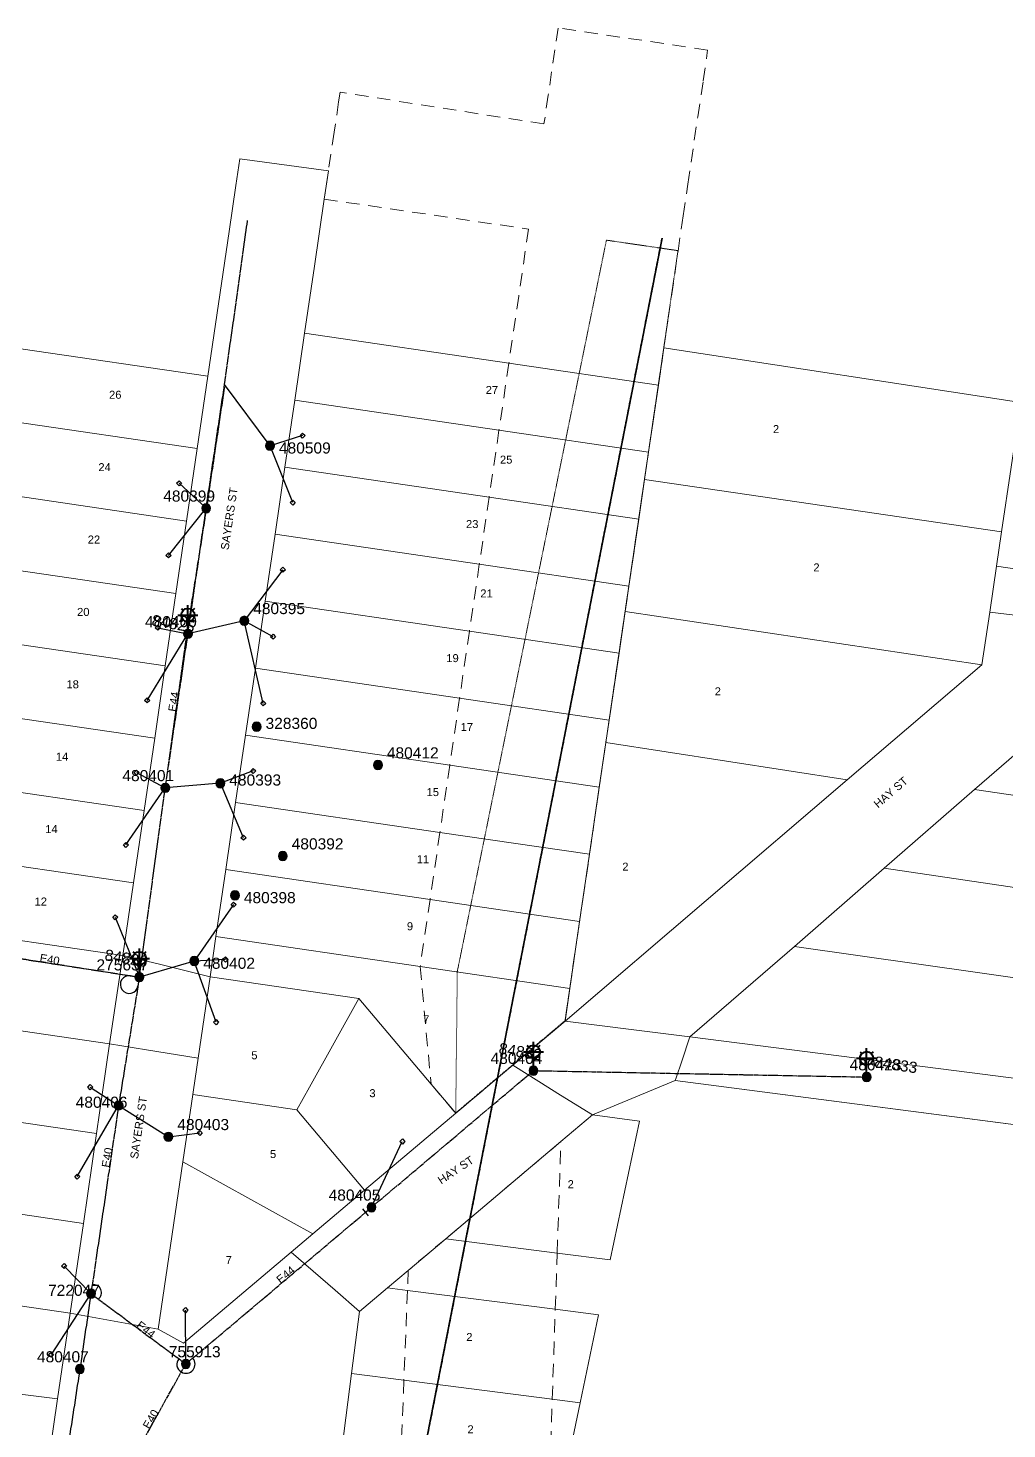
# Model space of a CAD drawing. Header units: metres. Extents: x 259983 to 262112, y 6265371 to 6267114.
# Drawn here: x 261285.3 to 261505.5, y 6266146.2 to 6266461.3 of the extents above; entities that cross this region are included whole.
import ezdxf
from ezdxf.enums import TextEntityAlignment as Align

# ---------------------------------------------------------------- set-up
doc = ezdxf.new("R2010")
doc.units = ezdxf.units.M
for name, pattern in [('Cable Exist OH', [1, 1, 0]), ('Dash', [5, 3, -2]), ('HIDDEN', [0.375, 0.25, -0.125]), ('HIDDEN2', [0.1875, 0.125, -0.0625])]:
    doc.linetypes.add(name, pattern=pattern)
doc.layers.get('0').update_dxf_attribs({"color": 6})
for name, color, linetype, lineweight in [('Cadastre Easements_SP_EXT', 9, 'Continuous', 5), ('Cadastre Land Parcels_SP_EXT', 9, 'Continuous', 5), ('Cadastre Other Property_SP_EXT', 9, 'HIDDEN', 5), ('Cadastre Roads_SP_EXT', 9, 'Continuous', 5)]:
    doc.layers.add(name, color=color, linetype=linetype, lineweight=lineweight)
for name, color, linetype in [('Equip_SP_SL_EXT', 7, 'Continuous'), ('Mains_HV_EXT', 7, 'Continuous'), ('Mains_LV_EXT', 7, 'Continuous'), ('Mains_SL_EXT', 7, 'Continuous'), ('Mains_TR_EXT', 7, 'Continuous'), ('Services_SP_EXT', 7, 'Continuous'), ('SupportsOH_SP_TR_HV_LV_SL_EXT', 7, 'Continuous')]:
    doc.layers.add(name, color=color, linetype=linetype)
doc.styles.add('iecARIAL', font='arial.ttf', dxfattribs={"height": 2})
doc.styles.add('POLE_LABEL', font='arial.ttf')
doc.styles.get("Standard").update_dxf_attribs({"font": 'arial.ttf'})
doc.linetypes.add('Cable E OH', pattern='A,9.4,["E",Standard,S=1.7,R=0,X=0,Y=-1],0', length=9.4)

# ---------------------------------------------------------------- blocks, each defined once
blk = doc.blocks.new('SL_LANTERN_EXT')
at = {"lineweight": 40}
for p, q in [((0, 1.97), (0, 6.47)), ((-2.25, 4.22), (2.25, 4.22)), ((-1.46, 5.68), (-1.06, 5.28)), ((-1.46, 2.76), (-1.06, 3.16)), ((1.46, 5.68), (1.06, 5.28)), ((1.46, 2.76), (1.06, 3.16)), ((0, 0), (0, 2.72))]:
    blk.add_line(p, q, dxfattribs=at)
blk.add_circle((0, 4.22), 1.5, dxfattribs=at)
at = {"style": 'iecARIAL', "flags": 8}
blk.add_attdef('ASSET_NUM', (1.5, 1.5), '', height=2.5, dxfattribs=at)
for tag, p, height, flags in [('OPERATING_VOLTAGE', (0.98, -1.65), 0.2, 9), ('ORIENTATION', (0.98, -1.85), 0.2, 9), ('OWNED_BY', (0.98, -2.05), 0.2, 9), ('STATE', (0.98, -2.25), 0.2, 9), ('CONSTRUCTED_VOLTAGE', (0.98, -0.65), 0.2, 9), ('CONTROL_TYPE', (0.98, -0.85), 0.2, 9), ('LANTERN_PURPOSE', (0.98, -1.05), 0.2, 9), ('LANTERN_TYPE', (0.98, -1.25), 0.2, 9), ('NO_PHASES', (0.98, -1.45), 0.2, 9), ('USAGE', (0.98, -2.45), 0.2, 9), ('CEXIST', (0.98, -2.65), 0.2, 9), ('CNEW', (0.98, -2.85), 0.2, 9), ('CNUMBER', (0.98, -3.05), 0.2, 9), ('CREMOVE', (0.98, -3.25), 0.2, 9), ('LNUMBER', (2.18, -3.25), 2.5, 8), ('CREPLACE', (0.98, -3.45), 0.2, 9), ('LKINGHEIGHT', (0.98, -3.65), 0.2, 9), ('LBRACKET', (0.98, -3.85), 0.2, 9), ('LBRACKETVOCAB', (0.98, -4.05), 0.2, 9), ('LCATEGORY', (0.98, -4.25), 0.2, 9), ('LCHARGE1', (0.98, -4.45), 0.2, 9), ('LCHARGE1PERCENT', (0.98, -4.65), 0.2, 9), ('LCHARGE2', (0.98, -4.85), 0.2, 9), ('LCHARGE2PERCENT', (0.98, -5.05), 0.2, 9), ('LCHARGE3', (0.98, -5.25), 0.2, 9), ('LCHARGE3PERCENT', (0.98, -5.45), 0.2, 9), ('LEXIST', (0.98, -5.65), 0.2, 9), ('LLAMP', (0.98, -5.85), 0.2, 9), ('LLAMPVOCAB', (0.98, -6.05), 0.2, 9), ('LMAST', (0.98, -6.25), 0.2, 9), ('LMASTVOCAB', (0.98, -6.45), 0.2, 9), ('STREETNAME', (0.98, -9.25), 0.2, 9), ('SUBURB', (0.98, -9.45), 0.2, 1), ('LNEW', (0.98, -6.65), 0.2, 9), ('LANTNUMBER', (0.98, -6.85), 0.2, 9), ('LOUTREACH', (0.98, -7.25), 0.2, 9), ('LOUTREACHVOCAB', (0.98, -7.45), 0.2, 9), ('LRATECODE', (0.98, -7.65), 0.2, 9), ('LREMOVE', (0.98, -7.85), 0.2, 9), ('LREPLACE', (0.98, -8.05), 0.2, 9), ('LTYPE', (0.98, -8.25), 0.2, 9), ('LTYPEVOCAB', (0.98, -8.45), 0.2, 9), ('LEGEND', (0.98, -8.65), 0.2, 9), ('LOCATION', (0.98, -8.85), 0.2, 9), ('NOTES', (0.98, -9.05), 0.2, 9)]:
    blk.add_attdef(tag, p, '', height=height, dxfattribs=dict(flags=flags))
blk = doc.blocks.new('CCP_EXT')
blk.add_wipeout([(0, 0.57), (0.57, 0), (0, -0.57), (-0.57, 0)])
blk.add_lwpolyline([(-0.57, 0), (0, 0.57), (0.57, 0), (0, -0.57), (-0.57, 0)])
at = {"flags": 1}
blk.add_attdef('Z', (0, 0), '', height=0.2, dxfattribs=at)
at = {"flags": 9}
for tag, p in [('CCP_TYPE', (0, 0)), ('CONSTRUCTED_VOLTAGE', (0, -0.2)), ('OPERATING_VOLTAGE', (0, -0.6)), ('ORIENTATION', (0, -0.8)), ('OWNED_BY', (0, -1)), ('STATE', (0, -1.8)), ('NO_PHASES', (0, -0.4)), ('USAGE', (0, -1.2)), ('LEGEND', (0, -1.4)), ('LIFE_SUPPORT', (0, -1.6)), ('NOTES', (0, -2))]:
    blk.add_attdef(tag, text='', height=0.2, dxfattribs=at).set_placement(p, align=Align.MIDDLE_LEFT)
blk = doc.blocks.new('POLE_EXT')
blk.add_hatch(color=256).paths.add_polyline_path([(-1, 0, 1), (1, 0, 1)])
blk.add_lwpolyline([(-1, 0, 1), (1, 0, 1)], format="xyb", close=True)
for tag, height, flags, p in [('pNumber', 2.5, 8, (-17.84, 2.07)), ('OWNED_BY', 0.2, 9, (1.35, -0.4)), ('SPECIAL_USE', 0.2, 9, (1.35, -0.8)), ('STATE', 0.2, 9, (1.35, -1)), ('cLV', 0.2, 9, (1.35, -1.4)), ('hDepth', 0.2, 9, (1.35, -1.6)), ('hDia', 0.2, 9, (1.35, -1.8)), ('cHV', 0.2, 9, (1.35, -2)), ('PARENT', 0.2, 9, (1.35, -0.6)), ('USAGE', 0.2, 9, (1.35, -1.2)), ('LBRACKET', 0.2, 9, (1.35, -2.2)), ('LExisting', 0.2, 9, (1.35, -2.4)), ('LANTNUMBER', 0.2, 9, (1.35, -2.6)), ('LOther', 0.2, 9, (1.35, -2.8)), ('LRemove', 0.2, 9, (1.35, -3)), ('LEGEND', 0.2, 9, (1.35, -3.2)), ('cLinedev', 0.2, 9, (1.35, -3.4)), ('pExisting', 0.2, 9, (1.35, -3.8)), ('pFooting', 0.2, 9, (1.35, -4.4)), ('pNew', 0.2, 9, (1.35, -4.6)), ('pRelocate', 0.2, 9, (1.35, -5)), ('pRemove', 0.2, 9, (1.35, -5.2)), ('pReplace', 0.2, 9, (1.35, -5.4)), ('pStay', 0.2, 9, (1.35, -5.6)), ('pType', 0.2, 9, (1.35, -5.8)), ('cspan', 0.2, 9, (1.35, -6)), ('STREETNAME', 0.2, 9, (1.35, -6.2)), ('SUBURB', 0.2, 9, (1.35, -6.4)), ('LOCATION', 0.2, 9, (1.35, -3.6)), ('PFNUMBER', 0.2, 9, (1.35, -4)), ('NEWPFNUMBER', 0.2, 9, (1.35, -4.2)), ('OPERATED_BY', 0.2, 9, (1.36, -7.01)), ('NOTES', 0.2, 9, (1.35, -6.6)), ('MAINTAINED_BY', 0.2, 9, (1.36, -6.81))]:
    blk.add_attdef(tag, text='', height=height, dxfattribs=dict(flags=flags)).set_placement(p, align=Align.MIDDLE_LEFT)
at = {"style": 'POLE_LABEL'}
for tag, height, flags, p in [('ASSET_NUM', 2.5, 8, (2, 2)), ('STRUCTURE_PLANT_NUMBER', 0.2, 9, (1.35, 0.03)), ('STREET_CODE', 0.2, 9, (1.35, -0.2))]:
    blk.add_attdef(tag, text='', height=height, dxfattribs=dict(at, flags=flags)).set_placement(p, align=Align.MIDDLE_LEFT)
at = {"flags": 1}
blk.add_attdef('Z', (1.35, -7.33), '', height=0.2, dxfattribs=at)
blk = doc.blocks.new('End Shackle_EXT')
blk.add_wipeout([(0, 0.25), (1.81, 0.25), (1.82, -0.25), (0, -0.25)])
blk.add_line((1.81, -1), (1.81, 1))
at = {"flags": 1}
blk.add_attdef('Z', (0, 0), '', height=0.2, dxfattribs=at)
at = {"flags": 9}
for tag, p in [('CONNECTOR_TYPE', (0, 0)), ('CONSTRUCTED_VOLTAGE', (0, -0.2)), ('OPERATING_VOLTAGE', (0, -0.6)), ('ORIENTATION', (0, -0.8)), ('OWNED_BY', (0, -1)), ('STATE', (0, -1.2)), ('NO_PHASES', (0, -0.4)), ('USAGE', (0, -1.4)), ('NOTES', (0, -1.6))]:
    blk.add_attdef(tag, text='', height=0.2, dxfattribs=at).set_placement(p, align=Align.MIDDLE_LEFT)

msp = doc.modelspace()

# ---------------------------------------------------------------- linework, layer by layer
at = {"layer": 'Cadastre Easements_SP_EXT', "linetype": 'Dash'}
msp.add_lwpolyline([(261435.95, 6266441.34), (261437.19, 6266449.45), (261438.02, 6266455.19), (261438.19, 6266456.4), (261404.54, 6266461.35), (261402.33, 6266446.27), (261401.37, 6266439.76), (261355.48, 6266446.92), (261355.16, 6266444.74), (261354.16, 6266437.93), (261352.87, 6266429.21), (261351.94, 6266422.85), (261397.89, 6266416.1), (261395.68, 6266401.03), (261393.46, 6266385.95), (261391.24, 6266370.87), (261389.03, 6266355.79), (261386.81, 6266340.71), (261384.6, 6266325.63), (261382.38, 6266310.55), (261380.17, 6266295.5), (261377.95, 6266280.39), (261375.73, 6266265.31), (261373.51, 6266250.23), (261375.95, 6266223.76), (261381.51, 6266217.18), (261389.72, 6266224.11), (261394.35, 6266228.01), (261406.1, 6266237.93), (261407.16, 6266245.29), (261409.38, 6266260.37), (261411.6, 6266275.45), (261413.81, 6266290.57), (261415.31, 6266300.63), (261416.03, 6266305.61), (261418.25, 6266320.69), (261419.64, 6266330.06), (261420.46, 6266335.77), (261422.68, 6266350.85), (261423.99, 6266359.79), (261424.89, 6266365.93), (261427.11, 6266381.01), (261428.36, 6266389.41), (261428.81, 6266392.52), (261429.33, 6266396.09), (261431.53, 6266411.17), (261432.69, 6266419.13), (261433.74, 6266426.24), (261435.95, 6266441.34)], close=True, dxfattribs=at)
at = {"layer": 'Cadastre Land Parcels_SP_EXT', "linetype": 'Continuous'}
for points in [[(261427.11, 6266381.01), (261393.46, 6266385.95), (261347.51, 6266392.7), (261345.29, 6266377.62), (261391.24, 6266370.87), (261424.9, 6266365.93), (261427.11, 6266381.01)], [(261325.74, 6266383), (261283.65, 6266389.16), (261281.26, 6266372.88), (261323.34, 6266366.72), (261325.74, 6266383)], [(261508.65, 6266377.11), (261428.36, 6266389.41), (261427.11, 6266381.01), (261424.9, 6266365.93), (261423.99, 6266359.79), (261504.32, 6266347.98), (261508.65, 6266377.11)], [(261423.99, 6266359.79), (261424.9, 6266365.93), (261391.24, 6266370.87), (261345.29, 6266377.62), (261343.07, 6266362.54), (261389.03, 6266355.79), (261422.68, 6266350.85), (261423.99, 6266359.79)], [(261323.34, 6266366.72), (261281.26, 6266372.88), (261278.86, 6266356.59), (261320.95, 6266350.43), (261323.34, 6266366.72)], [(261422.68, 6266350.85), (261389.03, 6266355.79), (261343.07, 6266362.54), (261340.86, 6266347.46), (261386.81, 6266340.71), (261420.46, 6266335.77), (261422.68, 6266350.85)], [(261504.32, 6266347.98), (261423.99, 6266359.79), (261422.68, 6266350.85), (261420.46, 6266335.77), (261419.64, 6266330.06), (261499.9, 6266318.09), (261501.65, 6266329.95), (261503.18, 6266340.24), (261504.32, 6266347.98)], [(261320.95, 6266350.43), (261278.86, 6266356.59), (261276.47, 6266340.3), (261318.55, 6266334.14), (261320.95, 6266350.43)], [(261419.64, 6266330.06), (261420.46, 6266335.77), (261386.81, 6266340.71), (261340.86, 6266347.46), (261338.64, 6266332.38), (261384.6, 6266325.63), (261418.25, 6266320.69), (261419.64, 6266330.06)], [(261318.55, 6266334.14), (261276.47, 6266340.3), (261274.07, 6266324.02), (261316.16, 6266317.86), (261318.55, 6266334.14)], [(261418.25, 6266320.69), (261384.6, 6266325.63), (261338.64, 6266332.38), (261336.43, 6266317.3), (261382.38, 6266310.55), (261416.03, 6266305.61), (261418.25, 6266320.69)], [(261499.9, 6266318.09), (261419.64, 6266330.06), (261418.25, 6266320.69), (261416.03, 6266305.61), (261415.31, 6266300.63), (261469.56, 6266292.18), (261499.9, 6266318.09)], [(261316.16, 6266317.86), (261274.07, 6266324.02), (261271.68, 6266307.73), (261313.77, 6266301.57), (261316.16, 6266317.86)], [(261415.31, 6266300.63), (261416.03, 6266305.61), (261382.38, 6266310.55), (261336.43, 6266317.3), (261334.21, 6266302.23), (261380.17, 6266295.5), (261413.81, 6266290.57), (261415.31, 6266300.63)], [(261313.77, 6266301.57), (261271.68, 6266307.73), (261269.29, 6266291.44), (261311.37, 6266285.29), (261313.77, 6266301.57)], [(261565.37, 6266300.39), (261518.12, 6266307.23), (261498.25, 6266290.03), (261562.41, 6266280.6), (261565.37, 6266300.39)], [(261413.81, 6266290.57), (261380.17, 6266295.5), (261334.21, 6266302.23), (261331.99, 6266287.14), (261377.95, 6266280.39), (261411.6, 6266275.45), (261413.81, 6266290.57)], [(261469.56, 6266292.18), (261415.31, 6266300.63), (261413.81, 6266290.57), (261411.6, 6266275.45), (261409.38, 6266260.37), (261407.16, 6266245.29), (261406.1, 6266237.93), (261469.56, 6266292.18)], [(261311.37, 6266285.29), (261269.29, 6266291.44), (261266.89, 6266275.16), (261308.98, 6266269), (261311.37, 6266285.29)], [(261562.41, 6266280.6), (261498.25, 6266290.03), (261477.88, 6266272.31), (261559.37, 6266260.28), (261562.41, 6266280.6)], [(261411.6, 6266275.45), (261377.95, 6266280.39), (261331.99, 6266287.14), (261329.78, 6266272.06), (261375.73, 6266265.31), (261409.38, 6266260.37), (261411.6, 6266275.45)], [(261308.98, 6266269), (261266.89, 6266275.16), (261264.49, 6266258.86), (261306.58, 6266252.71), (261308.98, 6266269)], [(261559.37, 6266260.28), (261477.88, 6266272.31), (261457.7, 6266254.74), (261556.44, 6266240.67), (261559.37, 6266260.28)], [(261409.38, 6266260.37), (261375.73, 6266265.31), (261329.78, 6266272.06), (261327.56, 6266256.98), (261373.52, 6266250.23), (261407.16, 6266245.29), (261409.38, 6266260.37)], [(261389.72, 6266224.1), (261394.35, 6266228.02), (261406.1, 6266237.93), (261407.16, 6266245.29), (261373.52, 6266250.23), (261327.56, 6266256.98), (261326.23, 6266247.92), (261359.68, 6266243.03), (261375.95, 6266223.76), (261381.51, 6266217.18), (261389.72, 6266224.1)], [(261556.44, 6266240.67), (261457.7, 6266254.74), (261434.18, 6266234.36), (261494.17, 6266226.71), (261553.23, 6266219.19), (261554.58, 6266228.22), (261556.44, 6266240.67)], [(261322.48, 6266222.43), (261322.33, 6266221.4), (261345.74, 6266217.97), (261348.58, 6266223.08), (261359.68, 6266243.03), (261326.23, 6266247.92), (261323.53, 6266229.58), (261322.48, 6266222.43)], [(261348.58, 6266223.08), (261345.74, 6266217.97), (261361.01, 6266199.88), (261381.51, 6266217.18), (261375.95, 6266223.76), (261359.68, 6266243.03), (261348.58, 6266223.08)], [(261303.64, 6266232.81), (261261.57, 6266238.96), (261258.9, 6266220.84), (261258.6, 6266218.79), (261300.71, 6266212.64), (261302.06, 6266221.92), (261303.64, 6266232.81)], [(261300.71, 6266212.64), (261258.6, 6266218.79), (261255.65, 6266198.59), (261297.72, 6266192.41), (261300.71, 6266212.64)], [(261361.01, 6266199.88), (261345.74, 6266217.97), (261322.33, 6266221.4), (261320.09, 6266206.3), (261349.36, 6266190.05), (261361.01, 6266199.88)], [(261422.83, 6266215.45), (261412.28, 6266216.84), (261405.18, 6266210.85), (261379.26, 6266188.97), (261404.33, 6266185.74), (261416.25, 6266184.2), (261422.83, 6266215.45)], [(261349.36, 6266190.05), (261320.09, 6266206.3), (261314.57, 6266168.63), (261320.23, 6266165.48), (261344.49, 6266185.94), (261349.36, 6266190.05)], [(261297.72, 6266192.41), (261255.65, 6266198.59), (261252.67, 6266178.37), (261294.75, 6266172.22), (261297.72, 6266192.41)], [(261294.75, 6266172.22), (261252.67, 6266178.37), (261248.15, 6266158.42), (261291.92, 6266152.91), (261294.75, 6266172.22)], [(261413.67, 6266171.87), (261403.91, 6266173.11), (261370.64, 6266177.32), (261366.14, 6266177.89), (261359.86, 6266172.6), (261358.07, 6266158.66), (261369.85, 6266157.15), (261403.22, 6266152.86), (261409.52, 6266152.06), (261413.67, 6266171.87)], [(261290.04, 6266139.97), (261291.92, 6266152.91), (261248.15, 6266158.42), (261274.7, 6266126.94), (261290.04, 6266139.97)], [(261409.52, 6266152.06), (261403.22, 6266152.86), (261369.85, 6266157.15), (261358.07, 6266158.66), (261355.51, 6266138.72), (261369.06, 6266136.99), (261402.53, 6266132.71), (261405.38, 6266132.35), (261409.52, 6266152.06)]]:
    msp.add_lwpolyline(points, close=True, dxfattribs=at)
msp.add_lwpolyline([(261565.2, 6266207.11), (261430.92, 6266224.56), (261412.28, 6266216.84), (261422.83, 6266215.45), (261416.25, 6266184.2), (261404.33, 6266185.74), (261379.26, 6266188.97), (261370.82, 6266181.84), (261366.14, 6266177.89), (261370.64, 6266177.32), (261403.9, 6266173.11), (261413.67, 6266171.87), (261409.52, 6266152.05), (261405.38, 6266132.35)], dxfattribs=at)
at = {"layer": 'Cadastre Other Property_SP_EXT', "linetype": 'HIDDEN2'}
msp.add_lwpolyline([(261415.41, 6266413.62), (261381.86, 6266249.1), (261381.51, 6266217.27), (261406.1, 6266238.02), (261431.52, 6266411.26), (261415.41, 6266413.62)], close=True, dxfattribs=at)
at = {"layer": 'Cadastre Roads_SP_EXT', "linetype": 'Continuous'}
for points in [[(261540.45, 6266456.81), (261532.23, 6266457.77), (261520.75, 6266459.1), (261517.52, 6266437.29), (261513.08, 6266407.4), (261508.65, 6266377.11), (261504.32, 6266347.98), (261503.18, 6266340.24), (261514.4, 6266338.65), (261522.45, 6266337.51), (261525.55, 6266357.98), (261528.59, 6266377.93), (261531.49, 6266397.11), (261534.51, 6266417.28), (261537.44, 6266436.74), (261540.45, 6266456.81)], [(261521.07, 6266327.54), (261512.97, 6266328.55), (261501.65, 6266329.95), (261499.9, 6266318.09), (261469.56, 6266292.18), (261406.1, 6266237.93), (261421, 6266236.03), (261434.18, 6266234.36), (261457.7, 6266254.74), (261477.88, 6266272.31), (261498.25, 6266290.03), (261518.12, 6266307.23), (261521.07, 6266327.54)], [(261494.17, 6266226.71), (261434.18, 6266234.36), (261432.37, 6266228.92), (261431.12, 6266225.14), (261430.92, 6266224.56), (261598.58, 6266202.77), (261599.53, 6266207.97), (261600.49, 6266213.23), (261553.23, 6266219.19), (261494.17, 6266226.71)]]:
    msp.add_lwpolyline(points, close=True, dxfattribs=at)
at = {"layer": 'Mains_LV_EXT', "linetype": 'Cable Exist OH'}
for points in [[(261325.46, 6266353.19), (261329.53, 6266380.63)], [(261321.04, 6266325.11), (261325.46, 6266353.19)], [(261310.33, 6266247.82), (261316.12, 6266290.07)], [(261264.79, 6266254.87), (261310.33, 6266247.82)], [(261310.33, 6266247.82), (261305.65, 6266218.93)], [(261305.65, 6266218.93), (261299.43, 6266176.62)], [(261304.13, 6266130.9), (261320.78, 6266160.8)]]:
    msp.add_lwpolyline(points, dxfattribs=at)
at = {"layer": 'Mains_LV_EXT', "linetype": 'Continuous'}
for points in [[(261308.36, 6266248.13, 2.424261), (261310.01, 6266245.85)], [(261301.04, 6266175.43, 0.814667), (261299.72, 6266178.6)], [(261319.22, 6266161.96, 0.494777), (261319.8, 6266159.03)], [(261319.78, 6266158.99, 0.867584), (261322.32, 6266162.09)]]:
    msp.add_lwpolyline(points, format="xyb", dxfattribs=at)
at = {"layer": 'Mains_SL_EXT', "linetype": 'Cable Exist OH'}
for points in [[(261399, 6266226.79), (261473.96, 6266225.34)], [(261299.43, 6266176.62), (261296.94, 6266159.66), (261293.77, 6266139.06)]]:
    msp.add_lwpolyline(points, dxfattribs=at)
at = {"layer": 'Services_SP_EXT'}
for points in [[(261339.73, 6266367.37), (261329.49, 6266381.12)], [(261333.94, 6266327.99), (261321.25, 6266325.05)], [(261328.56, 6266291.42), (261316.16, 6266290.41)], [(261322.69, 6266251.44), (261310.33, 6266247.82)]]:
    msp.add_lwpolyline(points, dxfattribs=at)

# ---------------------------------------------------------------- block references
at = {"layer": 'Equip_SP_SL_EXT'}
ref = msp.add_blockref('SL_LANTERN_EXT', (261321.25, 6266325.05), dxfattribs=at)
ref.add_attrib('ASSET_NUM', '84825', dxfattribs={"layer": '0', "height": 2.5, "rotation": 350.5588, "style": 'iecARIAL'}).set_placement((261322.75, 6266326.55), align=Align.MIDDLE_RIGHT)
ref = msp.add_blockref('SL_LANTERN_EXT', (261310.33, 6266247.82), dxfattribs=at)
ref.add_attrib('ASSET_NUM', '84826', dxfattribs={"layer": '0', "height": 2.5, "rotation": 350.5675, "style": 'iecARIAL'}).set_placement((261311.83, 6266249.32), align=Align.BOTTOM_RIGHT)
ref = msp.add_blockref('SL_LANTERN_EXT', (261399, 6266226.79), dxfattribs=at)
ref.add_attrib('ASSET_NUM', '84832', dxfattribs={"layer": '0', "height": 2.5, "rotation": 350.5306, "style": 'iecARIAL'}).set_placement((261400.5, 6266228.29), align=Align.BOTTOM_RIGHT)
ref = msp.add_blockref('SL_LANTERN_EXT', (261473.96, 6266225.34), dxfattribs=at)
ref.add_attrib('ASSET_NUM', '84833', dxfattribs={"layer": '0', "height": 2.5, "rotation": 351.6259, "style": 'iecARIAL'}).set_placement((261475.46, 6266226.84), align=Align.BOTTOM_LEFT)
at = {"layer": 'SupportsOH_SP_TR_HV_LV_SL_EXT'}
ref = msp.add_blockref('POLE_EXT', (261333.94, 6266327.99), dxfattribs=at)
ref.add_attrib('ASSET_NUM', '480395', dxfattribs={"layer": '0', "height": 2.5, "style": 'POLE_LABEL'}).set_placement((261335.94, 6266328.74), align=Align.BOTTOM_LEFT)
ref = msp.add_blockref('POLE_EXT', (261336.72, 6266304.16), dxfattribs=at)
ref.add_attrib('ASSET_NUM', '328360', dxfattribs={"layer": '0', "height": 2.5, "style": 'POLE_LABEL'}).set_placement((261338.72, 6266304.91), align=Align.MIDDLE_LEFT)
ref = msp.add_blockref('POLE_EXT', (261364.01, 6266295.53), dxfattribs=at)
ref.add_attrib('ASSET_NUM', '480412', dxfattribs={"layer": '0', "height": 2.5, "rotation": 359.9365, "style": 'POLE_LABEL'}).set_placement((261366.01, 6266296.28), align=Align.BOTTOM_LEFT)
ref = msp.add_blockref('POLE_EXT', (261342.6, 6266275.05), dxfattribs=at)
ref.add_attrib('ASSET_NUM', '480392', dxfattribs={"layer": '0', "height": 2.5, "style": 'POLE_LABEL'}).set_placement((261344.6, 6266275.8), align=Align.BOTTOM_LEFT)
ref = msp.add_blockref('POLE_EXT', (261310.33, 6266247.82), dxfattribs=at)
ref.add_attrib('ASSET_NUM', '275637', dxfattribs={"layer": '0', "height": 2.5, "style": 'POLE_LABEL'}).set_placement((261312.33, 6266248.58), align=Align.BOTTOM_RIGHT)
ref = msp.add_blockref('POLE_EXT', (261399, 6266226.79), dxfattribs=at)
ref.add_attrib('ASSET_NUM', '480404', dxfattribs={"layer": '0', "height": 2.5, "rotation": 359.9595, "style": 'POLE_LABEL'}).set_placement((261401, 6266227.54), align=Align.BOTTOM_RIGHT)
ref = msp.add_blockref('POLE_EXT', (261473.96, 6266225.34), dxfattribs=at)
ref.add_attrib('ASSET_NUM', '480423', dxfattribs={"layer": '0', "height": 2.5, "style": 'POLE_LABEL'}).set_placement((261475.96, 6266226.09), align=Align.BOTTOM_CENTER)
ref = msp.add_blockref('POLE_EXT', (261299.43, 6266176.62), dxfattribs=at)
ref.add_attrib('ASSET_NUM', '722047', dxfattribs={"layer": '0', "height": 2.5, "rotation": 0.0138, "style": 'POLE_LABEL'}).set_placement((261301.43, 6266177.37), align=Align.MIDDLE_RIGHT)
ref = msp.add_blockref('POLE_EXT', (261320.78, 6266160.8), dxfattribs=at)
ref.add_attrib('ASSET_NUM', '755913', dxfattribs={"layer": '0', "height": 2.5, "style": 'POLE_LABEL'}).set_placement((261322.78, 6266161.55), align=Align.BOTTOM_CENTER)

# ---------------------------------------------------------------- texts
at = {"layer": 'Cadastre Land Parcels_SP_EXT'}
for s, p in [('26', (261303.5, 6266377.94)), ('27', (261388.25, 6266379.01)), ('2', (261452.89, 6266370.21)), ('25', (261391.46, 6266363.34)), ('24', (261301.1, 6266361.65)), ('23', (261383.82, 6266348.85)), ('22', (261298.71, 6266345.37)), ('2', (261461.98, 6266339.09)), ('21', (261387.04, 6266333.24)), ('20', (261296.31, 6266329.08)), ('19', (261379.39, 6266318.69)), ('18', (261293.92, 6266312.79)), ('2', (261439.78, 6266311.21)), ('17', (261382.62, 6266303.2)), ('14', (261291.53, 6266296.51)), ('15', (261374.95, 6266288.55)), ('14', (261289.13, 6266280.22)), ('11', (261372.74, 6266273.45)), ('2', (261418.99, 6266271.77)), ('12', (261286.74, 6266263.93)), ('9', (261370.52, 6266258.37)), ('7', (261374.18, 6266237.44)), ('5', (261335.51, 6266229.34)), ('3', (261362.08, 6266220.81)), ('5', (261339.71, 6266207.12)), ('2', (261406.69, 6266200.34)), ('7', (261329.75, 6266183.28)), ('2', (261383.88, 6266165.95)), ('2', (261384.14, 6266145.19))]:
    msp.add_text(s, height=1.8, dxfattribs=at).set_placement(p)
at = {"layer": 'Cadastre Roads_SP_EXT'}
for s, rotation, p in [('SAYERS ST', 81.6388, (261330.39, 6266343.83)), ('HAY ST', 40.7648, (261476.53, 6266285.75)), ('SAYERS ST', 81.6394, (261310.01, 6266206.83)), ('HAY ST', 33.8364, (261378.24, 6266201.14))]:
    msp.add_text(s, height=1.8, rotation=rotation, dxfattribs=at).set_placement(p)
at = {"layer": 'Mains_LV_EXT'}
for s, rotation, p in [('E44', 80.9308, (261318.56, 6266307.43)), ('E40', 350.0934, (261287.79, 6266251.31)), ('E40', 80.5567, (261303.59, 6266204.88)), ('E44', 39.0602, (261342.07, 6266178.75)), ('E44', 322.3433, (261309.48, 6266169.17)), ('E40', 59.7914, (261312.54, 6266146))]:
    msp.add_text(s, height=1.8, rotation=rotation, dxfattribs=at).set_placement(p)

# ---------------------------------------------------------------- next in the draw order: block references
at = {"layer": 'Services_SP_EXT'}
for p in [(261347.05, 6266369.64), (261319.26, 6266358.94), (261344.83, 6266354.58), (261316.88, 6266342.71), (261342.61, 6266339.48), (261314.48, 6266326.42), (261340.4, 6266324.4), (261312.08, 6266310.07), (261338.19, 6266309.39), (261309.69, 6266293.84), (261335.96, 6266294.21), (261333.75, 6266279.17), (261307.3, 6266277.57), (261331.54, 6266264.14), (261304.9, 6266261.28), (261329.71, 6266251.79), (261327.58, 6266237.68), (261299.28, 6266223.07), (261323.91, 6266212.78), (261369.51, 6266210.84), (261296.34, 6266202.94), (261293.37, 6266182.8), (261320.68, 6266172.89), (261290.45, 6266162.89)]:
    msp.add_blockref('CCP_EXT', p, dxfattribs=at)

# ---------------------------------------------------------------- next in the draw order: linework, layer by layer
at = {"layer": 'Cadastre Easements_SP_EXT', "linetype": 'Dash'}
msp.add_lwpolyline([(261402.54, 6266132.71), (261403.22, 6266152.86), (261403.9, 6266173.11), (261404.33, 6266185.74), (261405.18, 6266210.85), (261379.26, 6266188.97), (261370.82, 6266181.84), (261370.64, 6266177.32), (261369.85, 6266157.15), (261369.06, 6266136.99)], dxfattribs=at)
at = {"layer": 'Cadastre Roads_SP_EXT', "linetype": 'Continuous'}
for points in [[(261352.87, 6266429.21), (261341.25, 6266430.76), (261332.91, 6266431.88), (261332.04, 6266425.94), (261330.52, 6266415.59), (261328.13, 6266399.29), (261325.74, 6266383), (261323.34, 6266366.72), (261320.95, 6266350.43), (261318.55, 6266334.14), (261316.16, 6266317.86), (261313.77, 6266301.57), (261311.37, 6266285.29), (261308.98, 6266269), (261306.58, 6266252.71), (261314.84, 6266250.7), (261326.23, 6266247.92), (261327.56, 6266256.98), (261329.78, 6266272.06), (261331.99, 6266287.14), (261334.21, 6266302.23), (261336.43, 6266317.3), (261338.64, 6266332.38), (261340.86, 6266347.46), (261343.07, 6266362.54), (261345.29, 6266377.62), (261347.51, 6266392.7), (261349.73, 6266407.78), (261351.94, 6266422.85), (261352.87, 6266429.21)], [(261264.49, 6266258.86), (261222.3, 6266265.09), (261220.83, 6266255.07), (261219.38, 6266245.18), (261261.57, 6266238.96), (261303.64, 6266232.81), (261305.12, 6266242.82), (261306.58, 6266252.71), (261264.49, 6266258.86)], [(261323.53, 6266229.58), (261311.96, 6266231.46), (261303.64, 6266232.81), (261302.06, 6266221.92), (261300.71, 6266212.64), (261297.72, 6266192.41), (261294.75, 6266172.22), (261306.28, 6266170.13), (261314.57, 6266168.63), (261320.09, 6266206.3), (261322.33, 6266221.4), (261322.48, 6266222.43), (261323.53, 6266229.58)], [(261400.2, 6266224.37), (261394.35, 6266228.02), (261389.72, 6266224.1), (261381.51, 6266217.18), (261361.01, 6266199.88), (261349.36, 6266190.05), (261344.49, 6266185.94), (261354.36, 6266177.37), (261359.86, 6266172.6), (261366.14, 6266177.89), (261370.82, 6266181.84), (261379.26, 6266188.97), (261405.18, 6266210.85), (261412.28, 6266216.84), (261405.12, 6266221.3), (261400.2, 6266224.37)]]:
    msp.add_lwpolyline(points, close=True, dxfattribs=at)
at = {"layer": 'Mains_HV_EXT', "linetype": 'Cable E OH'}
for points in [[(261367.54, 6266105.88), (261427.94, 6266414.05)], [(261427.94, 6266414.05), (261367.54, 6266105.88)]]:
    msp.add_lwpolyline(points, dxfattribs=at)
at = {"layer": 'Mains_LV_EXT', "linetype": 'Cable Exist OH'}
for points in [[(261316.12, 6266290.07), (261321.04, 6266325.11)], [(261299.43, 6266176.62), (261320.78, 6266160.8)]]:
    msp.add_lwpolyline(points, dxfattribs=at)
at = {"layer": 'Mains_SL_EXT', "linetype": 'Cable Exist OH'}
for points in [[(261321.25, 6266325.05), (261325.35, 6266353.3), (261329.49, 6266381.12), (261334.68, 6266418.02)], [(261310.33, 6266247.82), (261316.12, 6266290.07), (261321.25, 6266325.05)], [(261217.61, 6266261.88), (261264.79, 6266254.87), (261273.93, 6266253.53), (261310.33, 6266247.82)], [(261310.33, 6266247.82), (261305.65, 6266218.93), (261299.43, 6266176.62)]]:
    msp.add_lwpolyline(points, dxfattribs=at)
at = {"layer": 'Mains_TR_EXT', "linetype": 'Cable Exist OH'}
for points in [[(261367.54, 6266105.88), (261427.94, 6266414.05)], [(261427.94, 6266414.05), (261367.54, 6266105.88)]]:
    msp.add_lwpolyline(points, dxfattribs=at)
at = {"layer": 'Services_SP_EXT'}
for points in [[(261347.05, 6266369.64), (261339.73, 6266367.37)], [(261344.83, 6266354.58), (261339.73, 6266367.37)], [(261319.26, 6266358.94), (261325.35, 6266353.3)], [(261316.88, 6266342.71), (261325.35, 6266353.3)], [(261342.61, 6266339.48), (261333.94, 6266327.99)], [(261314.48, 6266326.42), (261321.25, 6266325.05)], [(261338.19, 6266309.39), (261333.94, 6266327.99)], [(261340.4, 6266324.4), (261333.94, 6266327.99)], [(261312.08, 6266310.07), (261321.25, 6266325.05)], [(261309.69, 6266293.84), (261316.16, 6266290.41)], [(261335.96, 6266294.21), (261328.56, 6266291.42)], [(261333.75, 6266279.17), (261328.56, 6266291.42)], [(261307.3, 6266277.57), (261316.16, 6266290.41)], [(261331.54, 6266264.14), (261322.69, 6266251.44)], [(261304.9, 6266261.28), (261310.33, 6266247.82)], [(261329.71, 6266251.79), (261322.69, 6266251.44)], [(261327.58, 6266237.68), (261322.69, 6266251.44)], [(261299.28, 6266223.07), (261305.65, 6266218.93)], [(261296.34, 6266202.94), (261305.65, 6266218.93)], [(261305.65, 6266218.93), (261316.86, 6266211.9), (261323.91, 6266212.78)], [(261362.56, 6266196.04), (261369.47, 6266210.87)], [(261293.37, 6266182.8), (261299.43, 6266176.62)], [(261299.43, 6266176.62), (261290.45, 6266162.89)], [(261320.78, 6266160.8), (261320.68, 6266172.89)]]:
    msp.add_lwpolyline(points, dxfattribs=at)

# ---------------------------------------------------------------- next in the draw order: block references
at = {"layer": 'SupportsOH_SP_TR_HV_LV_SL_EXT'}
ref = msp.add_blockref('POLE_EXT', (261339.73, 6266367.37), dxfattribs=at)
ref.add_attrib('ASSET_NUM', '480509', dxfattribs={"layer": '0', "height": 2.5, "style": 'POLE_LABEL'}).set_placement((261341.73, 6266368.12), align=Align.TOP_LEFT)
ref = msp.add_blockref('POLE_EXT', (261325.35, 6266353.3), dxfattribs=at)
ref.add_attrib('ASSET_NUM', '480399', dxfattribs={"layer": '0', "height": 2.5, "style": 'POLE_LABEL'}).set_placement((261327.35, 6266354.05), align=Align.BOTTOM_RIGHT)
ref = msp.add_blockref('POLE_EXT', (261321.25, 6266325.05), dxfattribs=at)
ref.add_attrib('ASSET_NUM', '480400', dxfattribs={"layer": '0', "height": 2.5, "style": 'POLE_LABEL'}).set_placement((261323.25, 6266325.8), align=Align.BOTTOM_RIGHT)
ref = msp.add_blockref('POLE_EXT', (261316.16, 6266290.41), dxfattribs=at)
ref.add_attrib('ASSET_NUM', '480401', dxfattribs={"layer": '0', "height": 2.5, "style": 'POLE_LABEL'}).set_placement((261318.16, 6266291.16), align=Align.BOTTOM_RIGHT)
ref = msp.add_blockref('POLE_EXT', (261328.56, 6266291.42), dxfattribs=at)
ref.add_attrib('ASSET_NUM', '480393', dxfattribs={"layer": '0', "height": 2.5, "style": 'POLE_LABEL'}).set_placement((261330.56, 6266292.17), align=Align.MIDDLE_LEFT)
ref = msp.add_blockref('POLE_EXT', (261331.84, 6266266.21), dxfattribs=at)
ref.add_attrib('ASSET_NUM', '480398', dxfattribs={"layer": '0', "height": 2.5, "rotation": 359.9351, "style": 'POLE_LABEL'}).set_placement((261333.84, 6266266.96), align=Align.TOP_LEFT)
ref = msp.add_blockref('POLE_EXT', (261322.69, 6266251.44), dxfattribs=at)
ref.add_attrib('ASSET_NUM', '480402', dxfattribs={"layer": '0', "height": 2.5, "style": 'POLE_LABEL'}).set_placement((261324.69, 6266252.19), align=Align.TOP_LEFT)
ref = msp.add_blockref('POLE_EXT', (261305.65, 6266218.93), dxfattribs=at)
ref.add_attrib('ASSET_NUM', '480406', dxfattribs={"layer": '0', "height": 2.5, "style": 'POLE_LABEL'}).set_placement((261307.65, 6266219.68), align=Align.MIDDLE_RIGHT)
ref = msp.add_blockref('POLE_EXT', (261316.86, 6266211.9), dxfattribs=at)
ref.add_attrib('ASSET_NUM', '480403', dxfattribs={"layer": '0', "height": 2.5, "style": 'POLE_LABEL'}).set_placement((261318.86, 6266212.65), align=Align.BOTTOM_LEFT)
ref = msp.add_blockref('POLE_EXT', (261296.94, 6266159.66), dxfattribs=at)
ref.add_attrib('ASSET_NUM', '480407', dxfattribs={"layer": '0', "height": 2.5, "rotation": 0.0291, "style": 'POLE_LABEL'}).set_placement((261298.94, 6266160.41), align=Align.BOTTOM_RIGHT)

# ---------------------------------------------------------------- next in the draw order: block references
at = {"layer": 'Mains_LV_EXT', "rotation": 218.9882656921718}
msp.add_blockref('End Shackle_EXT', (261362.56, 6266196.04), dxfattribs=at)

# ---------------------------------------------------------------- next in the draw order: linework, layer by layer
at = {"layer": 'Mains_LV_EXT', "linetype": 'Cable Exist OH'}
msp.add_lwpolyline([(261320.78, 6266160.8), (261362.56, 6266196.04)], dxfattribs=at)
at = {"layer": 'Mains_SL_EXT', "linetype": 'Cable Exist OH'}
msp.add_lwpolyline([(261299.43, 6266176.62), (261320.78, 6266160.8), (261362.56, 6266196.04), (261399, 6266226.79)], dxfattribs=at)

# ---------------------------------------------------------------- next in the draw order: block references
at = {"layer": 'SupportsOH_SP_TR_HV_LV_SL_EXT'}
ref = msp.add_blockref('POLE_EXT', (261362.56, 6266196.04), dxfattribs=at)
ref.add_attrib('ASSET_NUM', '480405', dxfattribs={"layer": '0', "height": 2.5, "rotation": 0.0435, "style": 'POLE_LABEL'}).set_placement((261364.56, 6266196.79), align=Align.BOTTOM_RIGHT)

doc.saveas('drawing.dxf')
